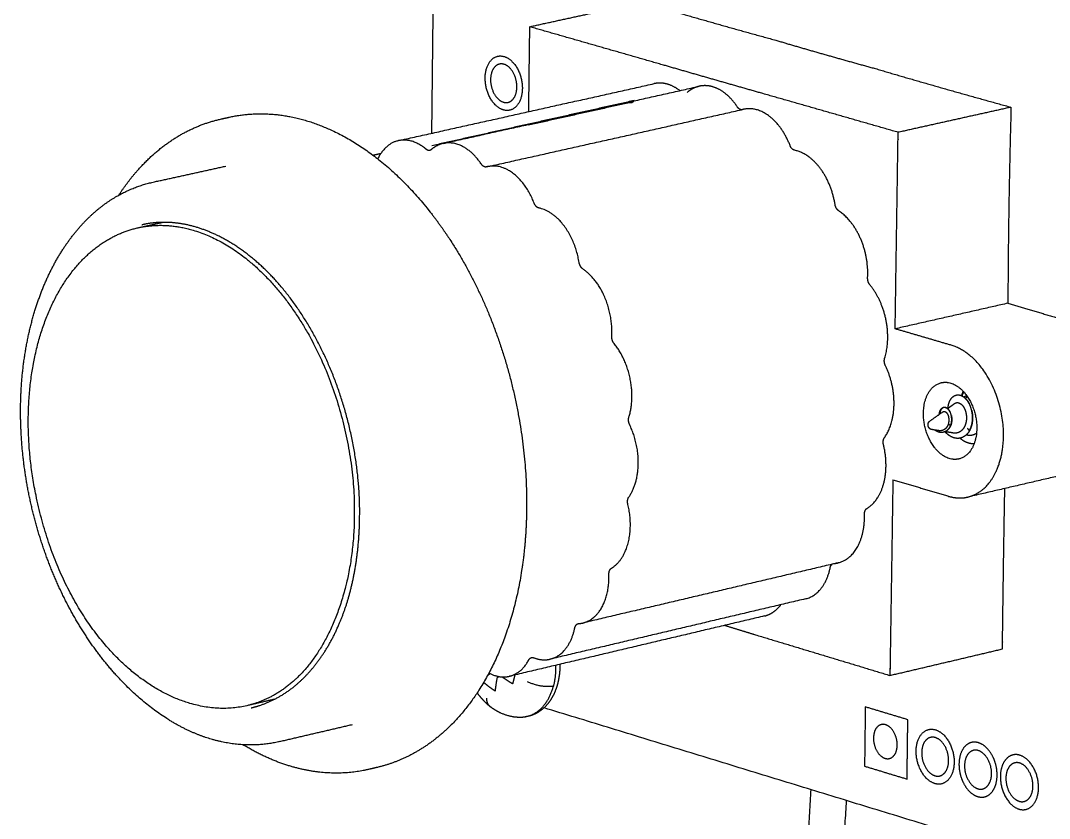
# Model space of a CAD drawing. Header units: millimetres. Extents: x 181 to 381, y 0 to 208.
# Drawn here: x 291.03 to 318.3, y 174.83 to 195.96 of the extents above; entities that cross this region are included whole.
import ezdxf

# ---------------------------------------------------------------- set-up
doc = ezdxf.new("R2010")
doc.units = ezdxf.units.MM
doc.layers.add('Make2D$可见线$曲线', color=7, linetype='Continuous', true_color=0x000000)

msp = doc.modelspace()

# ---------------------------------------------------------------- linework, layer by layer
at = {"layer": 'Make2D$可见线$曲线', "color": 18, "lineweight": -3, "true_color": 0x000000}
for points, weights, degree in [([(301.932, 192.975), (301.988, 198.092), (302.044, 203.221)], [1030.02780845, 1028.87304397, 1027.71827949], 2), ([(304.52, 195.796), (305.516, 196.013), (306.511, 196.23), (307.504, 196.447)], [1019.86357748, 1020.77478359, 1021.6859897, 1022.59719581], 3), ([(307.504, 196.447), (308.658, 196.106), (309.84, 195.769), (311.05, 195.438)], [1022.59719581, 1021.22874653, 1019.88277076, 1018.55922449], 3), ([(311.05, 195.438), (311.902, 195.185), (312.781, 194.935), (313.686, 194.687)], [1018.55922449, 1017.5424999, 1016.54866977, 1015.5776824], 3), ([(303.842, 194.801), (303.801, 194.813), (303.761, 194.814), (303.725, 194.806)], [1027.31520007, 1027.36274711, 1027.41066828, 1027.45723723], 3), ([(313.686, 194.687), (314.857, 194.342), (316.055, 194.001), (317.281, 193.664)], [1015.5776824, 1014.20930062, 1012.86329764, 1011.53966211], 3), ([(301.047, 192.778), (304.446, 193.536), (307.825, 194.288)], [868.478221534, 871.120765439, 873.763309343], 2), ([(302.231, 192.704), (305.635, 193.464), (309.018, 194.218)], [893.193553758, 895.917974427, 898.642395097], 2), ([(308.505, 194.104), (308.287, 194.271), (308.052, 194.339), (307.825, 194.288)], [997.186954442, 929.745285947, 897.641689438, 900.876164915], 3), ([(309.003, 194.215), (308.896, 194.189), (308.793, 194.135), (308.697, 194.054)], [1014.81228753, 1014.94334274, 1015.07354021, 1015.19651814], 3), ([(307.29, 193.839), (304.616, 193.242), (301.929, 192.643)], [1016.92241945, 1014.48777796, 1012.05313647], 2), ([(303.412, 192.09), (306.813, 192.851), (310.193, 193.608)], [967.227878418, 970.178728472, 973.129578527], 2), ([(307.164, 193.783), (305.827, 193.485), (304.486, 193.186)], [1017.08525889, 1015.86632613, 1014.64739337], 2), ([(306.427, 193.646), (306.415, 193.635), (306.403, 193.623), (306.391, 193.611)], [903.454802368, 903.971834279, 904.650667765, 905.491302824], 3), ([(307.077, 193.764), (307.078, 193.778), (307.078, 193.791)], [883.959943758, 883.957297638, 883.954651518], 2), ([(307.29, 193.839), (307.262, 193.785), (307.215, 193.764), (307.164, 193.783)], [1016.92241945, 923.724187513, 923.778467326, 1017.08525889], 3), ([(310.161, 193.6), (310.113, 193.589), (310.064, 193.616), (310.026, 193.673)], [1005.85707761, 920.744748478, 923.356521267, 1013.69239598], 3), ([(311.425, 192.65), (311.158, 193.341), (310.678, 193.717), (310.193, 193.608)], [1012.24143687, 862.452875369, 859.480985468, 1003.32576717], 3), ([(317.281, 193.664), (316.286, 193.443), (315.289, 193.221), (314.29, 192.999)], [1011.53966211, 1010.628456, 1009.71724989, 1008.80604378], 3), ([(317.281, 193.664), (317.28, 193.598), (317.279, 193.531), (317.278, 193.464)], [1011.53966211, 1011.55434477, 1011.56902744, 1011.5837101], 3), ([(296.354, 193.354), (296.462, 193.378), (296.569, 193.401)], [902.870586877, 902.956834749, 903.043082621], 2), ([(317.278, 193.464), (317.23, 191.794), (317.206, 190.131), (317.199, 188.472)], [1011.5837101, 1011.93079692, 1012.3002315, 1012.68489799], 3), ([(304.486, 193.207), (304.486, 193.2), (304.486, 193.193), (304.486, 193.186)], [1020.43869237, 1020.44027344, 1020.44185451, 1020.44343558], 3), ([(301.778, 192.549), (301.416, 192.86), (301.047, 192.778)], [978.841464799, 863.396570773, 868.478221534], 2), ([(301.047, 192.778), (300.71, 192.703), (300.514, 192.327)], [868.478221534, 873.164574117, 980.355442258], 2), ([(301.876, 192.519), (301.826, 192.508), (301.778, 192.549)], [947.944366397, 915.867657034, 1009.21489314], 2), ([(301.917, 192.541), (301.898, 192.524), (301.876, 192.519)], [1009.04994798, 963.585719892, 947.944366397], 2), ([(302.231, 192.704), (302.059, 192.666), (301.917, 192.541)], [893.193553758, 921.160065298, 978.681483847], 2), ([(303.244, 192.155), (302.792, 192.829), (302.231, 192.704)], [977.222629892, 812.655882228, 893.193553758], 2), ([(311.55, 192.522), (311.498, 192.532), (311.452, 192.579), (311.425, 192.65)], [1012.11934386, 919.374274462, 919.414972131, 1012.24143687], 3), ([(312.617, 191.092), (312.494, 191.853), (312.075, 192.415), (311.55, 192.522)], [1011.15061595, 857.901818134, 858.224727438, 1012.11934386], 3), ([(300.37, 192.395), (300.477, 192.418), (300.583, 192.442)], [887.680310528, 887.764328984, 887.848347439], 2), ([(300.514, 192.327), (300.506, 192.311), (300.495, 192.299)], [1010.77584928, 982.403295897, 965.624292683], 2), ([(294.547, 191.681), (295.509, 191.892), (296.47, 192.103)], [888.016777605, 888.77650805, 889.536238495], 2), ([(296.47, 192.103), (296.47, 192.103), (296.47, 192.103), (296.47, 192.103)], [1006.2050879, 1006.20516748, 1006.20524707, 1006.20532666], 3), ([(303.38, 192.082), (303.305, 192.065), (303.244, 192.155)], [999.757137558, 872.863367289, 1007.54582582], 2), ([(303.383, 192.083), (303.382, 192.082), (303.38, 192.082)], [1007.39492093, 1003.46439603, 999.757137558], 2), ([(303.412, 192.09), (303.398, 192.086), (303.383, 192.083)], [967.227878418, 972.03851973, 977.076266647], 2), ([(304.643, 191.123), (304.203, 192.267), (303.412, 192.09)], [975.815338984, 759.21914815, 967.227878418], 2), ([(304.768, 190.994), (304.686, 191.011), (304.643, 191.123)], [1005.9727737, 867.700519352, 1006.09486671], 2), ([(305.834, 189.554), (305.631, 190.817), (304.768, 190.994)], [974.757347515, 753.15764521, 975.6969205], 2), ([(312.716, 190.92), (312.665, 190.953), (312.629, 191.016), (312.617, 191.092)], [1011.06928614, 918.414210882, 918.441320817, 1011.15061595], 3), ([(313.482, 189.152), (313.524, 189.889), (313.222, 190.584), (312.716, 190.92)], [1010.52671038, 857.212055587, 857.392914177, 1011.06928614], 3), ([(294.146, 190.471), (294.467, 190.542), (294.787, 190.613)], [1003.87027588, 1004.15611076, 1004.44194564], 2), ([(294.146, 190.471), (294.606, 190.573), (295.097, 190.556), (295.603, 190.407)], [1003.87027588, 1003.2980271, 1002.7128928, 1002.13798055], 3), ([(294.248, 190.549), (294.25, 190.55), (294.251, 190.55)], [1003.98284191, 1003.9842364, 1003.98563088], 2), ([(294.294, 190.56), (294.294, 190.56), (294.293, 190.559), (294.293, 190.559)], [1009.2330327, 1009.23327967, 1009.23352664, 1009.23377359], 3), ([(305.933, 189.381), (305.854, 189.434), (305.834, 189.554)], [1004.92271598, 866.785452841, 1005.00404579], 2), ([(306.701, 187.602), (306.767, 188.823), (305.933, 189.381)], [974.152219062, 752.456704356, 974.678465419], 2), ([(313.545, 188.953), (313.501, 189.006), (313.478, 189.079), (313.482, 189.152)], [1010.4941049, 917.880803464, 917.891671956, 1010.52671038], 3), ([(313.934, 187.022), (314.136, 187.662), (313.983, 188.421), (313.545, 188.953)], [1010.43079237, 856.986929575, 857.008033751, 1010.4941049], 3), ([(317.199, 188.472), (315.707, 188.133), (314.211, 187.794)], [1012.68489799, 1011.31808883, 1009.95127966], 2), ([(317.199, 188.472), (317.678, 188.325), (318.173, 188.181), (318.687, 188.04)], [1012.68489799, 1012.11507997, 1011.56049248, 1011.02113348], 3), ([(315.698, 187.359), (314.954, 187.577), (314.211, 187.794)], [1008.28752068, 1009.11940017, 1009.95127966], 2), ([(306.763, 187.401), (306.695, 187.485), (306.701, 187.602)], [1004.34753474, 866.272932338, 1004.38014021], 2), ([(307.155, 185.459), (307.485, 186.518), (306.763, 187.401)], [974.059187814, 752.175694083, 974.120594883], 2), ([(317.083, 184.941), (317.115, 186.946), (315.698, 187.359)], [1007.14838716, 711.85839701, 1008.28752068], 2), ([(313.954, 186.816), (313.922, 186.883), (313.914, 186.959), (313.934, 187.022)], [1010.45010287, 917.826265845, 917.819829011, 1010.43079237], 3), ([(313.928, 184.915), (314.271, 185.393), (314.281, 186.141), (313.954, 186.816)], [1010.87225106, 857.248476999, 857.107760938, 1010.45010287], 3), ([(316.03, 185.987), (316.055, 186.003), (316.08, 186.017), (316.106, 186.029)], [1009.38002311, 1009.37971316, 1009.37903814, 1009.37807717], 3), ([(316.081, 185.943), (316.098, 185.98), (316.122, 186.006)], [1006.30500893, 991.020917921, 986.605985642], 2), ([(315.611, 185.691), (315.671, 185.733), (315.73, 185.775), (315.789, 185.817)], [867.061326724, 867.12311182, 867.184896915, 867.24668201], 3), ([(316.058, 185.967), (316.057, 185.966), (316.057, 185.966)], [900.96714606, 900.907532009, 900.850467258], 2), ([(307.175, 185.252), (307.124, 185.358), (307.155, 185.459)], [1004.30353271, 866.213126922, 1004.28422221], 2), ([(315.129, 185.351), (315.302, 185.473), (315.476, 185.596)], [866.560679001, 866.740628682, 866.920578364], 2), ([(315.701, 185.494), (315.717, 185.418), (315.716, 185.33), (315.692, 185.252)], [1008.36299536, 1008.32777914, 1008.31390516, 1008.32294808], 3), ([(307.152, 183.339), (307.714, 184.131), (307.175, 185.252)], [974.487360317, 752.342121633, 974.077917146], 2), ([(315.613, 185.257), (315.614, 185.259), (315.614, 185.26), (315.615, 185.261)], [1008.35837273, 1008.3581794, 1008.35799346, 1008.35803987], 3), ([(315.616, 185.261), (315.615, 185.26), (315.614, 185.259), (315.613, 185.257)], [1008.35860726, 1008.35852421, 1008.35844615, 1008.35837273], 3), ([(315.615, 185.261), (315.615, 185.261), (315.616, 185.261)], [1008.35803987, 1008.35832356, 1008.35860726], 2), ([(315.615, 185.261), (315.648, 185.256), (315.682, 185.251)], [1008.35803987, 1008.33846296, 1008.31888605], 2), ([(315.688, 185.241), (315.688, 185.242), (315.687, 185.242), (315.687, 185.243)], [1009.65212767, 1009.6521642, 1009.65220031, 1009.65223601], 3), ([(316.18, 185.093), (316.161, 185.116), (316.144, 185.141), (316.127, 185.167)], [1010.055148, 1010.06587422, 1010.07542353, 1010.08373236], 3), ([(316.226, 185.201), (316.227, 185.201), (316.227, 185.201)], [910.400166164, 910.346714728, 910.293417779], 2), ([(316.23, 185.211), (316.23, 185.211), (316.23, 185.212)], [986.957122988, 987.009174204, 987.062701714], 2), ([(313.903, 184.722), (313.885, 184.797), (313.894, 184.867), (313.928, 184.915)], [1010.94158729, 918.255936547, 918.232824469, 1010.87225106], 3), ([(315.363, 185.097), (315.272, 185.111), (315.181, 185.126)], [972.187145765, 972.103891844, 972.020637922], 2), ([(315.383, 185.094), (315.388, 185.093), (315.394, 185.092), (315.399, 185.091)], [1008.50883229, 1008.50707491, 1008.50519967, 1008.50322595], 3), ([(315.758, 185.033), (315.645, 185.052), (315.531, 185.07)], [972.548503697, 972.444806343, 972.341108989], 2), ([(315.542, 185.075), (315.542, 185.074), (315.543, 185.074), (315.543, 185.074)], [1009.08412696, 1009.08396069, 1009.08379371, 1009.08362604], 3), ([(315.598, 185.111), (315.597, 185.111), (315.597, 185.111), (315.597, 185.112)], [1008.9445287, 1008.94470142, 1008.94487358, 1008.94504518], 3), ([(315.621, 185.134), (315.621, 185.135), (315.621, 185.136)], [1034.90870202, 1034.90848539, 1034.90826876], 2), ([(316.375, 185.149), (316.365, 184.456), (315.902, 184.348)], [1007.93822607, 783.258585315, 901.337737274], 2), ([(316.137, 184.973), (316.112, 184.977), (316.087, 184.981)], [972.895789497, 972.8729461, 972.850102703], 2), ([(316.184, 185.103), (316.184, 185.102), (316.185, 185.101)], [988.006782033, 987.946765047, 987.888085979], 2), ([(313.465, 183.038), (313.914, 183.308), (314.086, 183.97), (313.903, 184.722)], [1011.80787338, 857.971095776, 857.682333746, 1010.94158729], 3), ([(314.151, 183.798), (314.646, 183.651), (315.141, 183.504), (315.636, 183.357)], [1010.83226398, 1010.27769286, 1009.72312175, 1009.16855064], 3), ([(319.111, 184.027), (317.625, 183.682), (316.134, 183.337)], [903.774304488, 902.556502522, 901.338700555], 2), ([(297.032, 177.812), (294.898, 177.314), (292.252, 179.452), (291.44, 183.384)], [1003.02406372, 1005.6913391, 1008.44142526, 1008.60545561], 3), ([(307.127, 183.145), (307.098, 183.264), (307.152, 183.339)], [1004.79501713, 866.611890766, 1004.72568089], 2), ([(315.636, 183.357), (315.892, 183.281), (316.134, 183.337)], [1009.16855064, 973.789277418, 970.483311697], 2), ([(306.692, 181.453), (307.429, 181.899), (307.127, 183.145)], [975.394824063, 752.93969592, 974.554609803], 2), ([(313.398, 182.878), (313.396, 182.953), (313.42, 183.012), (313.465, 183.038)], [1011.92044824, 919.127756407, 919.090231455, 1011.80787338], 3), ([(300.002, 182.35), (300.011, 182.497), (300.016, 182.647), (300.018, 182.797)], [998.687126195, 998.645293695, 998.60767227, 998.57441047], 3), ([(312.699, 181.595), (313.153, 181.701), (313.417, 182.197), (313.398, 182.878)], [978.13589645, 860.06354131, 871.325058572, 1011.92044824], 3), ([(312.699, 181.595), (309.325, 180.801), (305.93, 180.002)], [948.697824579, 945.819664725, 942.94150487], 2), ([(306.625, 181.291), (306.622, 181.41), (306.692, 181.453)], [1005.77387808, 867.430190083, 1005.66130322], 2), ([(311.832, 180.641), (312.343, 180.761), (312.49, 181.466)], [915.042344324, 855.376124128, 1013.29086798], 2), ([(312.49, 181.466), (312.498, 181.505), (312.515, 181.537), (312.539, 181.557)], [1013.29086798, 957.014343209, 934.79839945, 946.6430367], 3), ([(312.577, 181.576), (312.582, 181.577), (312.587, 181.578), (312.592, 181.578)], [987.19663041, 994.841965085, 1003.49177965, 1013.14607412], 3), ([(312.592, 181.578), (312.628, 181.581), (312.664, 181.586), (312.699, 181.595)], [1013.14607412, 1000.42907862, 988.759019403, 978.13589645], 3), ([(305.93, 180.002), (306.658, 180.173), (306.625, 181.291)], [942.94150487, 772.201328279, 975.504010856], 2), ([(311.832, 180.641), (308.459, 179.845), (305.065, 179.044)], [887.503142057, 884.81389869, 882.124655322], 2), ([(310.75, 180.188), (310.92, 180.228), (311.067, 180.331), (311.183, 180.488)], [900.720159242, 904.309519431, 928.089710627, 972.060732829], 3), ([(310.75, 180.188), (307.379, 179.392), (303.986, 178.591)], [873.611998833, 870.968454134, 868.324909436], 2), ([(305.721, 179.873), (305.74, 179.968), (305.808, 179.984)], [1007.14429782, 882.996514348, 981.207594097], 2), ([(305.808, 179.984), (305.815, 179.985), (305.822, 179.986)], [981.207594097, 992.605970875, 1006.99950395], 2), ([(305.822, 179.986), (305.877, 179.99), (305.93, 180.002)], [976.69275018, 958.303220039, 942.94150487], 2), ([(305.065, 179.044), (305.575, 179.165), (305.721, 179.873)], [882.124655322, 824.601724269, 976.833186314], 2), ([(314.072, 178.613), (315.068, 178.847), (316.062, 179.081), (317.054, 179.315)], [1011.97752681, 1012.88873292, 1013.79993903, 1014.71114514], 3), ([(303.986, 178.591), (304.312, 178.668), (304.503, 179.028)], [868.324909436, 875.003122813, 978.412027223], 2), ([(304.503, 179.028), (304.529, 179.077), (304.573, 179.087)], [1008.77213012, 925.435930719, 942.111691521], 2), ([(304.573, 179.087), (304.601, 179.093), (304.63, 179.082)], [942.111691521, 953.210195627, 1008.60929068], 2), ([(304.63, 179.082), (304.854, 178.994), (305.065, 179.044)], [978.254088614, 908.365068468, 882.124655322], 2), ([(305.326, 178.907), (305.327, 178.729), (305.306, 178.556), (305.264, 178.393)], [1028.61731317, 1028.64939813, 1028.70321405, 1028.77683614], 3), ([(303.412, 178.618), (303.444, 178.64), (303.476, 178.662)], [1029.98052743, 1029.99821818, 1030.01590893], 2), ([(303.445, 178.679), (303.722, 178.528), (303.986, 178.591)], [919.856594039, 862.967759304, 868.324909436], 2), ([(304.132, 178.625), (304.101, 178.506), (304.073, 178.39)], [1027.77936588, 1027.88409446, 1028.87294095], 2), ([(305.212, 178.88), (305.218, 178.586), (305.153, 178.328)], [919.386119871, 956.994542385, 1028.60005612], 2), ([(298.489, 178.503), (298.489, 178.503), (298.49, 178.503), (298.49, 178.503)], [1007.74114178, 1007.74106522, 1007.74098865, 1007.74091209], 3), ([(303.411, 178.342), (303.357, 178.384), (303.305, 178.429)], [1029.67799703, 1029.4572997, 1029.56013692], 2), ([(303.607, 178.2), (303.505, 178.268), (303.411, 178.342)], [1029.48363982, 1029.09860363, 1029.67799703], 2), ([(303.661, 178.56), (303.626, 178.377), (303.607, 178.2)], [1029.24719795, 1028.37865642, 1029.48363936], 2), ([(303.726, 178.581), (303.695, 178.565), (303.661, 178.56)], [1024.21582047, 1020.9979289, 1029.24719795], 2), ([(304.073, 178.39), (303.924, 178.48), (303.785, 178.575)], [1028.87294187, 1028.10297511, 1028.91544199], 2), ([(305.153, 178.328), (304.806, 178.271), (304.468, 178.447)], [1028.60005612, 839.546217148, 1028.5164808], 2), ([(304.382, 177.516), (304.954, 177.588), (305.153, 178.328)], [885.289011381, 847.282516206, 1028.60005612], 2), ([(297.762, 177.983), (297.397, 177.897), (297.032, 177.812)], [1003.67574218, 1003.34990295, 1003.02406372], 2), ([(303.476, 177.786), (303.385, 177.86), (303.389, 178.008)], [935.875498979, 930.82654633, 1029.92849846], 2), ([(297.147, 177.756), (297.146, 177.756), (297.145, 177.755)], [1003.17604249, 1003.17540056, 1003.17475862], 2), ([(297.184, 177.765), (297.184, 177.765), (297.184, 177.765), (297.185, 177.765)], [1008.43534739, 1008.43515227, 1008.43495715, 1008.43476202], 3), ([(303.48, 177.783), (303.478, 177.784), (303.476, 177.786)], [936.173361359, 935.995173094, 935.875498979], 2), ([(303.503, 177.767), (303.491, 177.774), (303.48, 177.783)], [939.521986393, 937.083831255, 936.173361359], 2), ([(318.653, 173.543), (311.726, 175.665), (304.905, 177.755)], [1014.00306326, 1021.81943309, 1029.63580292], 2), ([(313.419, 177.78), (313.413, 177.256), (313.407, 176.733), (313.4, 176.21)], [1019.34916391, 1019.46592006, 1019.5826762, 1019.69943235], 3), ([(314.547, 177.44), (314.171, 177.554), (313.795, 177.667), (313.419, 177.78)], [1018.07390257, 1018.49898968, 1018.9240768, 1019.34916391], 3), ([(299.82, 177.306), (298.858, 177.081), (297.894, 176.857)], [885.393615725, 884.634510683, 883.87540564], 2), ([(313.843, 177.312), (313.725, 177.283), (313.639, 177.146), (313.637, 176.957)], [1018.94035799, 1019.08778492, 1019.21817832, 1019.26037366], 3), ([(314.527, 175.868), (314.534, 176.392), (314.54, 176.916), (314.547, 177.44)], [1018.424171, 1018.30741486, 1018.19065871, 1018.07390257], 3), ([(315.277, 176.966), (315.232, 176.979), (315.188, 176.98), (315.148, 176.971)], [1017.30203815, 1017.35343495, 1017.40526891, 1017.45535948], 3), ([(316.415, 176.623), (316.369, 176.637), (316.325, 176.638), (316.284, 176.628)], [1016.02055245, 1016.07206607, 1016.12401885, 1016.17421532], 3), ([(317.514, 176.5), (317.422, 176.528), (317.335, 176.519), (317.26, 176.481)], [1014.74167578, 1014.84525369, 1014.95008966, 1015.04722278], 3), ([(300.49, 176.178), (300.383, 176.153), (300.276, 176.128)], [897.35962841, 897.273829242, 897.188030075], 2), ([(313.4, 176.21), (313.775, 176.096), (314.151, 175.982), (314.527, 175.868)], [1019.69943235, 1019.27434523, 1018.84925812, 1018.424171], 3), ([(317.512, 176.292), (317.466, 176.306), (317.421, 176.307), (317.381, 176.297)], [1014.78788525, 1014.83951172, 1014.89157927, 1014.94187799], 3), ([(311.975, 175.589), (311.826, 173.126), (311.677, 170.665)], [1053.50146204, 1053.94913229, 1054.39680254], 2), ([(312.624, 170.371), (312.773, 172.834), (312.923, 175.298)], [1053.28613612, 1052.83865334, 1052.39117057], 2), ([(317.63, 175.276), (317.63, 175.276), (317.629, 175.276)], [904.099057082, 904.09889409, 904.098731098], 2)]:
    msp.add_rational_spline(points, weights, degree=degree, dxfattribs=at)
for points, weights, degree, knots in [([(304.52, 195.796), (304.519, 195.73), (304.518, 195.664), (304.517, 195.598), (304.508, 194.913), (304.499, 194.229), (304.491, 193.545)], [1019.86357748, 1019.87826015, 1019.89294281, 1019.90762548, 1020.05959167, 1020.21155786, 1020.36352405], 3, [20.794573, 20.794573, 20.794573, 20.794573, 20.994573, 20.994573, 20.994573, 23.064558, 23.064558, 23.064558, 23.064558]), ([(314.29, 192.999), (313.09, 193.343), (311.892, 193.686), (310.698, 194.027), (309.818, 194.277), (308.94, 194.529), (308.063, 194.782), (306.879, 195.121), (305.698, 195.459), (304.52, 195.796)], [1008.80604378, 1010.15205217, 1011.49806057, 1012.84406896, 1013.83839298, 1014.83223372, 1015.82561041, 1017.17159943, 1018.51758846, 1019.86357748], 3, [76.098725, 76.098725, 76.098725, 76.098725, 81.211314, 81.211314, 81.211314, 84.986232, 84.986232, 84.986232, 90.098721, 90.098721, 90.098721, 90.098721]), ([(303.844, 195.008), (303.572, 195.085), (303.349, 194.831), (303.345, 194.44), (303.341, 194.049), (303.558, 193.67), (303.83, 193.592), (304.102, 193.514), (304.326, 193.767), (304.33, 194.159), (304.334, 194.55), (304.117, 194.93), (303.844, 195.008)], [1027.2689906, 1027.58290319, 1027.90837121, 1027.99594804, 1028.08352487, 1027.90004961, 1027.58613702, 1027.27222443, 1026.94675641, 1026.85917958, 1026.77160276, 1026.95507801, 1027.2689906], 3, [0, 0, 0, 0, 1.250011, 1.250011, 1.250011, 2.500022, 2.500022, 2.500022, 3.750033, 3.750033, 3.750033, 5.000044, 5.000044, 5.000044, 5.000044]), ([(303.725, 194.806), (303.589, 194.775), (303.49, 194.617), (303.488, 194.399), (303.485, 194.122), (303.639, 193.853), (303.832, 193.798), (303.873, 193.786), (303.913, 193.785), (303.95, 193.793)], [1027.45723723, 1027.62852854, 1027.7815251, 1027.83031646, 1027.89237272, 1027.76236358, 1027.53992755, 1027.49218142, 1027.44405801, 1027.39730547], 3, [0.189334, 0.189334, 0.189334, 0.189334, 0.885748, 0.885748, 0.885748, 1.771496, 1.771496, 1.771496, 1.961623, 1.961623, 1.961623, 1.961623]), ([(303.95, 193.793), (304.086, 193.824), (304.184, 193.982), (304.186, 194.2), (304.189, 194.477), (304.035, 194.746), (303.842, 194.801)], [1027.39730547, 1027.22625087, 1027.07354698, 1027.02481116, 1026.9627549, 1027.09276405, 1027.31520007], 3, [1.961623, 1.961623, 1.961623, 1.961623, 2.657244, 2.657244, 2.657244, 3.542992, 3.542992, 3.542992, 3.542992]), ([(310.026, 193.673), (309.856, 193.937), (309.64, 194.112), (309.422, 194.19), (309.39, 194.201), (309.357, 194.21), (309.325, 194.218), (309.221, 194.24), (309.118, 194.241), (309.018, 194.219)], [1013.69239598, 1013.85619279, 1014.07609843, 1014.32266909, 1014.35873123, 1014.39532688, 1014.43233197, 1014.54996088, 1014.67219941, 1014.79395407], 3, [54.037371, 54.037371, 54.037371, 54.037371, 55.076341, 55.076341, 55.076341, 55.229111, 55.229111, 55.229111, 55.717224, 55.717224, 55.717224, 55.717224]), ([(293.636, 191.336), (293.785, 191.564), (293.945, 191.777), (294.117, 191.973), (294.747, 192.693), (295.511, 193.167), (296.354, 193.354)], [1010.02148868, 1009.79791502, 1009.56392671, 1009.32061391, 1008.42738301, 1007.43425435, 1006.4102583], 3, [23.967744, 23.967744, 23.967744, 23.967744, 25.08158, 25.08158, 25.08158, 29.152369, 29.152369, 29.152369, 29.152369]), ([(296.569, 193.401), (297.215, 193.544), (297.895, 193.516), (298.577, 193.317), (300.004, 192.902), (301.366, 191.767), (302.426, 190.134), (302.544, 189.953), (302.657, 189.766), (302.766, 189.574), (303.87, 187.633), (304.469, 185.272), (304.443, 183.011)], [1006.60253557, 1005.81944767, 1005.03287129, 1004.27499889, 1002.69329446, 1001.32231735, 1000.41036279, 1000.30912103, 1000.21386313, 1000.12481861, 999.225856177, 999.003897976, 999.494864266], 3, [0, 0, 0, 0, 3.108811, 3.108811, 3.108811, 9.642288, 9.642288, 9.642288, 10.35884, 10.35884, 10.35884, 17.672582, 17.672582, 17.672582, 17.672582]), ([(314.211, 187.794), (314.237, 189.461), (314.262, 191.129), (314.287, 192.799), (314.288, 192.865), (314.289, 192.932), (314.29, 192.999)], [1009.95127966, 1009.58421703, 1009.2171544, 1008.85009177, 1008.83540911, 1008.82072644, 1008.80604378], 3, [8.999969, 8.999969, 8.999969, 8.999969, 13.999949, 13.999949, 13.999949, 14.199949, 14.199949, 14.199949, 14.199949]), ([(291.048, 186.194), (291.103, 187.129), (291.288, 188.021), (291.595, 188.801), (291.905, 189.591), (292.337, 190.259), (292.857, 190.759), (293.354, 191.236), (293.931, 191.545), (294.545, 191.679)], [1009.37078133, 1009.15519554, 1008.80311736, 1008.3306724, 1007.85312504, 1007.2518072, 1006.57481973, 1005.93084235, 1005.21653652, 1004.48930913], 3, [0, 0, 0, 0, 3.041513, 3.041513, 3.041513, 6.116753, 6.116753, 6.116753, 9.045394, 9.045394, 9.045394, 9.045394]), ([(300.018, 182.797), (300.038, 183.982), (299.81, 185.241), (299.384, 186.379), (298.96, 187.514), (298.339, 188.531), (297.609, 189.27), (297.227, 189.656), (296.816, 189.966), (296.397, 190.19), (295.98, 190.414), (295.555, 190.553), (295.138, 190.598), (294.836, 190.63), (294.538, 190.614), (294.251, 190.55)], [998.574524954, 998.312531358, 998.314980807, 998.586451059, 998.857160369, 999.395971295, 1000.1225877, 1000.50322493, 1000.93429678, 1001.39803834, 1001.86097088, 1002.35637414, 1002.8641125, 1003.23294613, 1003.6075969, 1003.97896611], 3, [0, 0, 0, 0, 3.833468, 3.833468, 3.833468, 7.654165, 7.654165, 7.654165, 9.636228, 9.636228, 9.636228, 11.614054, 11.614054, 11.614054, 13.049454, 13.049454, 13.049454, 13.049454]), ([(291.44, 183.384), (291.126, 184.9), (291.175, 186.422), (292.063, 189.232), (293.007, 190.219), (294.146, 190.471)], [1008.60545561, 1008.66872768, 1008.29219417, 1006.63389952, 1005.29184708, 1003.87027588], 3, [40.435415, 40.435415, 40.435415, 40.435415, 44.968733, 44.968733, 50.458751, 50.458751, 50.458751, 50.458751]), ([(295.603, 190.407), (297.432, 189.868), (299.033, 187.751), (299.994, 183.489), (299.954, 181.873), (299.004, 178.936), (298.08, 178.057), (297.032, 177.812)], [1002.13798055, 1000.06595963, 998.594631058, 998.326791773, 998.704520485, 1000.4361847, 1001.72023036, 1003.02406372], 3, [12.233324, 12.233324, 12.233324, 12.233324, 19.678115, 19.678115, 24.072632, 24.072632, 29.445022, 29.445022, 29.445022, 29.445022]), ([(315.902, 184.348), (315.782, 184.319), (315.653, 184.357), (314.947, 184.566), (314.961, 185.565), (314.971, 186.26), (315.434, 186.367)], [901.337737274, 938.326551347, 1008.94970993, 713.993664599, 1009.51785407, 783.71861659, 902.014393313], 2, [-5.087076, -5.087076, -5.087076, -4.712389, -4.712389, -3.141593, -3.141593, -1.942676, -1.942676, -1.942676]), ([(315.434, 186.367), (315.554, 186.395), (315.681, 186.358), (316.389, 186.15), (316.375, 185.149)], [902.014393313, 938.707394641, 1008.50637021, 712.563210411, 1007.93822607], 2, [-1.942676, -1.942676, -1.942676, -1.570796, -1.570796, 0, 0, 0]), ([(297.897, 176.859), (297.188, 176.693), (296.421, 176.76), (295.665, 177.073), (294.983, 177.355), (294.319, 177.832), (293.127, 179.073), (292.602, 179.828), (292.183, 180.676), (291.769, 181.512), (291.454, 182.432), (291.261, 183.369), (291.068, 184.307), (290.995, 185.273), (291.048, 186.194)], [1003.55239256, 1004.39437598, 1005.24908862, 1006.02950301, 1006.73398962, 1007.3730628, 1008.43377238, 1008.85286419, 1009.13826169, 1009.42233332, 1009.58726593, 1009.62757816, 1009.66796261, 1009.5833155, 1009.37078133], 3, [0.001501, 0.001501, 0.001501, 0.001501, 3.401166, 3.401166, 3.401166, 6.459213, 6.459213, 9.487135, 9.487135, 9.487135, 12.481315, 12.481315, 12.481315, 15.482045, 15.482045, 15.482045, 15.482045]), ([(315.611, 185.691), (315.615, 185.733), (315.622, 185.772), (315.632, 185.808), (315.65, 185.873), (315.679, 185.928), (315.715, 185.968), (315.75, 186.007), (315.793, 186.033), (315.84, 186.041), (315.885, 186.05), (315.934, 186.042), (315.981, 186.019), (316.027, 185.996), (316.072, 185.958), (316.112, 185.908), (316.136, 185.878), (316.158, 185.844), (316.177, 185.806)], [1009.55579022, 1009.53349866, 1009.50769472, 1009.47877538, 1009.42713981, 1009.36546134, 1009.29777134, 1009.23169772, 1009.15989138, 1009.08703689, 1009.01598104, 1008.94411117, 1008.87628571, 1008.81015609, 1008.74793115, 1008.69403941, 1008.66165787, 1008.63227299, 1008.60659358], 3, [2.536719, 2.536719, 2.536719, 2.536719, 2.686633, 2.686633, 2.686633, 2.954457, 2.954457, 2.954457, 3.215861, 3.215861, 3.215861, 3.470871, 3.470871, 3.470871, 3.719636, 3.719636, 3.719636, 3.869093, 3.869093, 3.869093, 3.869093]), ([(315.974, 186.022), (315.984, 186.055), (315.996, 186.086), (316.01, 186.115), (316.013, 186.121), (316.017, 186.128), (316.02, 186.134)], [1009.90985461, 1009.8832271, 1009.85445669, 1009.82377734, 1009.81675877, 1009.80965203, 1009.80246141], 3, [10.3951207, 10.3951207, 10.3951207, 10.3951207, 10.534137, 10.534137, 10.534137, 10.5659288, 10.5659288, 10.5659288, 10.5659288]), ([(316.026, 186.127), (316.023, 186.121), (316.019, 186.114), (315.997, 186.069), (315.981, 186.016)], [1005.5585247, 1007.59297883, 1009.82807305, 996.002184199, 989.958376643], 2, [-228.2467757, -228.2467757, -228.2467757, -228.1883454, -228.1883454, -227.8244025, -227.8244025, -227.8244025]), ([(316.184, 185.103), (316.184, 185.104), (316.185, 185.104), (316.215, 185.161), (316.238, 185.226), (316.263, 185.366), (316.266, 185.441), (316.252, 185.589), (316.235, 185.663), (316.185, 185.797), (316.152, 185.857), (316.087, 185.938), (316.059, 185.966), (316.03, 185.987)], [1008.56685704, 1008.5665472, 1008.56623817, 1008.53620603, 1008.51412967, 1008.49079514, 1008.48956406, 1008.51048149, 1008.53264005, 1008.59928322, 1008.64375838, 1008.73210204, 1008.77095218, 1008.81251144], 3, [4.233198, 4.233198, 4.233198, 4.233198, 4.239478, 4.239478, 4.845118, 4.845118, 5.450757, 5.450757, 6.056397, 6.056397, 6.662037, 6.662037, 7.060312, 7.060312, 7.060312, 7.060312]), ([(315.38, 185.528), (315.386, 185.591), (315.405, 185.644), (315.435, 185.678), (315.455, 185.7), (315.479, 185.713), (315.506, 185.716), (315.531, 185.719), (315.558, 185.711), (315.584, 185.694), (315.615, 185.674), (315.643, 185.639), (315.665, 185.595)], [1009.0126513, 1008.96855026, 1008.91061725, 1008.84455509, 1008.80036671, 1008.75291392, 1008.70497062, 1008.65883927, 1008.61245029, 1008.56876999, 1008.51697602, 1008.46911141, 1008.42978191], 3, [0.1037979, 0.1037979, 0.1037979, 0.1037979, 0.3536147, 0.3536147, 0.3536147, 0.5179736, 0.5179736, 0.5179736, 0.6762343, 0.6762343, 0.6762343, 0.8678304, 0.8678304, 0.8678304, 0.8678304]), ([(315.691, 185.253), (315.715, 185.332), (315.717, 185.426), (315.677, 185.589), (315.635, 185.658), (315.562, 185.707), (315.536, 185.715), (315.486, 185.71), (315.463, 185.697), (315.416, 185.645), (315.397, 185.596), (315.39, 185.535)], [1008.32696395, 1008.31715477, 1008.33094894, 1008.41521054, 1008.48568074, 1008.61450389, 1008.66101483, 1008.75538744, 1008.80321642, 1008.91080079, 1008.96774976, 1009.01243165], 3, [-3.041365, -3.041365, -3.041365, -3.041365, -2.281023, -2.281023, -1.520682, -1.520682, -1.140512, -1.140512, -0.760341, -0.760341, -0.236557, -0.236557, -0.236557, -0.236557]), ([(315.789, 185.817), (315.8, 185.825), (315.812, 185.831), (315.851, 185.843), (315.881, 185.841), (315.916, 185.827), (315.921, 185.825), (315.926, 185.822)], [1009.10987435, 1009.08864188, 1009.06695496, 1008.99472689, 1008.94326904, 1008.88588136, 1008.87761871, 1008.86942787], 3, [-2.3051713, -2.3051713, -2.3051713, -2.3051713, -2.1201685, -2.1201685, -1.6961348, -1.6961348, -1.6242834, -1.6242834, -1.6242834, -1.6242834]), ([(315.926, 185.822), (315.951, 185.809), (315.975, 185.788), (316.024, 185.73), (316.047, 185.688), (316.083, 185.594), (316.095, 185.54), (316.104, 185.429), (316.1, 185.372), (316.089, 185.318)], [1008.86942787, 1008.82928018, 1008.79085778, 1008.71497587, 1008.67846265, 1008.62186494, 1008.60118599, 1008.57835944, 1008.57603182, 1008.58268261], 3, [-1.624283, -1.624283, -1.624283, -1.624283, -1.272101, -1.272101, -0.848067, -0.848067, -0.424034, -0.424034, 0, 0, 0, 0]), ([(315.476, 185.596), (315.481, 185.599), (315.486, 185.602), (315.507, 185.609), (315.524, 185.607), (315.573, 185.581), (315.606, 185.535), (315.63, 185.441), (315.634, 185.406), (315.632, 185.333), (315.626, 185.296), (315.615, 185.261)], [1008.73042776, 1008.71775172, 1008.70487417, 1008.65693661, 1008.62136706, 1008.5189155, 1008.45641912, 1008.39449911, 1008.37885247, 1008.35964902, 1008.35598402, 1008.35803987], 3, [-1.533649, -1.533649, -1.533649, -1.533649, -1.42725, -1.42725, -1.1418, -1.1418, -0.5709, -0.5709, -0.28545, -0.28545, 0, 0, 0, 0]), ([(316.241, 185.631), (316.249, 185.593), (316.256, 185.555), (316.259, 185.515), (316.266, 185.442), (316.264, 185.367), (316.251, 185.295), (316.238, 185.226), (316.216, 185.16), (316.185, 185.102), (316.155, 185.047), (316.116, 184.999), (316.071, 184.964), (316.027, 184.929), (315.977, 184.906), (315.924, 184.897), (315.873, 184.888), (315.819, 184.891), (315.766, 184.907), (315.714, 184.923), (315.663, 184.951), (315.617, 184.988), (315.587, 185.012), (315.559, 185.04), (315.533, 185.071)], [1008.52290045, 1008.51110772, 1008.50232435, 1008.49674131, 1008.48627929, 1008.48705633, 1008.49867127, 1008.50998877, 1008.53162108, 1008.56156788, 1008.59070245, 1008.62775014, 1008.66945685, 1008.70998347, 1008.75491506, 1008.80028751, 1008.84430764, 1008.88869761, 1008.92938305, 1008.96882379, 1009.00475076, 1009.03363808, 1009.05204275, 1009.06758677, 1009.07957982], 3, [4.076233, 4.076233, 4.076233, 4.076233, 4.199803, 4.199803, 4.199803, 4.431415, 4.431415, 4.431415, 4.657167, 4.657167, 4.657167, 4.876877, 4.876877, 4.876877, 5.090417, 5.090417, 5.090417, 5.297653, 5.297653, 5.297653, 5.498603, 5.498603, 5.498603, 5.626651, 5.626651, 5.626651, 5.626651]), ([(315.083, 185.257), (315.083, 185.262), (315.084, 185.267), (315.084, 185.272), (315.085, 185.28), (315.087, 185.287), (315.089, 185.295), (315.094, 185.31), (315.102, 185.324), (315.113, 185.336), (315.118, 185.342), (315.123, 185.346), (315.129, 185.351)], [1008.33092559, 1008.33072099, 1008.33040022, 1008.32997154, 1008.32930611, 1008.32838216, 1008.32723287, 1008.32485879, 1008.3215589, 1008.31752078, 1008.31570029, 1008.3137415, 1008.31165645], 3, [0.1742822, 0.1742822, 0.1742822, 0.1742822, 0.1902496, 0.1902496, 0.1902496, 0.2150588, 0.2150588, 0.2150588, 0.2665389, 0.2665389, 0.2665389, 0.2896939, 0.2896939, 0.2896939, 0.2896939]), ([(315.181, 185.126), (315.177, 185.126), (315.173, 185.127), (315.169, 185.128), (315.154, 185.133), (315.141, 185.14), (315.129, 185.15), (315.12, 185.158), (315.112, 185.167), (315.106, 185.178), (315.104, 185.18), (315.103, 185.182), (315.102, 185.184), (315.089, 185.206), (315.083, 185.231), (315.083, 185.257)], [1008.29638634, 1008.29779961, 1008.29920533, 1008.30059889, 1008.3056986, 1008.31055277, 1008.31488573, 1008.31824459, 1008.32125398, 1008.32373997, 1008.32423337, 1008.32470594, 1008.32515633, 1008.32990957, 1008.33193894, 1008.33092559], 3, [0.3671776, 0.3671776, 0.3671776, 0.3671776, 0.3805409, 0.3805409, 0.3805409, 0.4295695, 0.4295695, 0.4295695, 0.4674822, 0.4674822, 0.4674822, 0.4749848, 0.4749848, 0.4749848, 0.554834, 0.554834, 0.554834, 0.554834]), ([(315.692, 185.252), (315.678, 185.214), (315.658, 185.179), (315.634, 185.148), (315.622, 185.134), (315.609, 185.121), (315.596, 185.109), (315.582, 185.097), (315.568, 185.087), (315.553, 185.079), (315.538, 185.071), (315.523, 185.064), (315.507, 185.059), (315.492, 185.054), (315.477, 185.051), (315.461, 185.049), (315.446, 185.048), (315.431, 185.048), (315.415, 185.049), (315.401, 185.05), (315.386, 185.053), (315.371, 185.057), (315.358, 185.06), (315.344, 185.065), (315.331, 185.071), (315.319, 185.077), (315.307, 185.083), (315.295, 185.091), (315.284, 185.097), (315.274, 185.105), (315.265, 185.112)], [1008.3228305, 1008.32515023, 1008.33264475, 1008.34408222, 1008.3495139, 1008.35580086, 1008.36276138, 1008.36953659, 1008.37697021, 1008.38479153, 1008.39231173, 1008.40013277, 1008.40811778, 1008.41569776, 1008.42335866, 1008.43087765, 1008.43805009, 1008.44507719, 1008.45171818, 1008.45805031, 1008.4640696, 1008.46941689, 1008.47445878, 1008.47886165, 1008.48253279, 1008.48595343, 1008.48869706, 1008.49061502, 1008.49234612, 1008.49340484, 1008.49365247], 3, [0, 0, 0, 0, 0.127018, 0.127018, 0.127018, 0.1872237, 0.1872237, 0.1872237, 0.245955, 0.245955, 0.245955, 0.3022131, 0.3022131, 0.3022131, 0.3557298, 0.3557298, 0.3557298, 0.4067938, 0.4067938, 0.4067938, 0.4556298, 0.4556298, 0.4556298, 0.5014125, 0.5014125, 0.5014125, 0.5442082, 0.5442082, 0.5442082, 0.5828557, 0.5828557, 0.5828557, 0.5828557]), ([(315.613, 185.257), (315.61, 185.247), (315.606, 185.238), (315.601, 185.228), (315.597, 185.219), (315.592, 185.21), (315.587, 185.201), (315.58, 185.191), (315.573, 185.181), (315.565, 185.171), (315.557, 185.162), (315.549, 185.153), (315.54, 185.145), (315.531, 185.138), (315.522, 185.131), (315.512, 185.124), (315.502, 185.118), (315.491, 185.113), (315.48, 185.109), (315.47, 185.104), (315.458, 185.101), (315.447, 185.098), (315.436, 185.096), (315.424, 185.094), (315.412, 185.094), (315.401, 185.093), (315.389, 185.094), (315.377, 185.095), (315.372, 185.095), (315.368, 185.096), (315.363, 185.097)], [1008.35837273, 1008.35911831, 1008.36030341, 1008.36188906, 1008.36345071, 1008.36540666, 1008.36770764, 1008.37053056, 1008.37388791, 1008.37766645, 1008.381445, 1008.38566596, 1008.39019248, 1008.39471914, 1008.39957776, 1008.40459795, 1008.40961805, 1008.41482288, 1008.42006146, 1008.4252999, 1008.43060095, 1008.43579225, 1008.44098362, 1008.44609467, 1008.45093538, 1008.45577639, 1008.46037327, 1008.46451309, 1008.46611573, 1008.46765067, 1008.46910831], 3, [0, 0, 0, 0, 0.0813107, 0.0813107, 0.0813107, 0.1613866, 0.1613866, 0.1613866, 0.2596878, 0.2596878, 0.2596878, 0.3579899, 0.3579899, 0.3579899, 0.456297, 0.456297, 0.456297, 0.5546022, 0.5546022, 0.5546022, 0.6529023, 0.6529023, 0.6529023, 0.7512041, 0.7512041, 0.7512041, 0.8495156, 0.8495156, 0.8495156, 0.8875762, 0.8875762, 0.8875762, 0.8875762]), ([(315.531, 185.07), (315.539, 185.073), (315.546, 185.077), (315.568, 185.089), (315.583, 185.099), (315.609, 185.123), (315.622, 185.136), (315.657, 185.179), (315.677, 185.214), (315.691, 185.253)], [1008.40049066, 1008.39656781, 1008.39265164, 1008.38101676, 1008.37356558, 1008.35983064, 1008.35352652, 1008.33703996, 1008.32926486, 1008.32696395], 3, [1.0912976, 1.0912976, 1.0912976, 1.0912976, 1.1540866, 1.1540866, 1.2794051, 1.2794051, 1.4047236, 1.4047236, 1.6553606, 1.6553606, 1.6553606, 1.6553606]), ([(315.682, 185.251), (315.687, 185.25), (315.69, 185.251), (315.691, 185.251), (315.692, 185.252)], [1008.31888605, 838.384286619, 1008.31912919, 930.34957197, 923.931742348], 2, [0, 0, 0, 0.02672715, 0.02672715, 0.03899045, 0.03899045, 0.03899045]), ([(316.089, 185.318), (316.07, 185.227), (316.028, 185.147), (315.937, 185.069), (315.904, 185.05), (315.832, 185.03), (315.795, 185.028), (315.758, 185.033)], [1008.58268261, 1008.59373228, 1008.6293358, 1008.70456659, 1008.73221038, 1008.78908008, 1008.81722964, 1008.84395202], 3, [-2.834724, -2.834724, -2.834724, -2.834724, -2.126043, -2.126043, -1.771703, -1.771703, -1.431475, -1.431475, -1.431475, -1.431475]), ([(315.923, 184.902), (315.925, 184.902), (315.926, 184.902), (315.93, 184.903), (315.932, 184.903), (315.934, 184.904)], [1008.80881101, 1008.80751892, 1008.80622641, 1008.80298821, 1008.80104218, 1008.79909584], 3, [3.01065412, 3.01065412, 3.01065412, 3.01065412, 3.0281986, 3.0281986, 3.05459864, 3.05459864, 3.05459864, 3.05459864]), ([(316.303, 184.746), (316.255, 184.745), (316.205, 184.751), (316.156, 184.766), (316.083, 184.788), (316.011, 184.828), (315.945, 184.883), (315.939, 184.888), (315.934, 184.893), (315.928, 184.897)], [1009.20885996, 1009.25379096, 1009.29826644, 1009.34062855, 1009.40409379, 1009.46273575, 1009.51134182, 1009.51541326, 1009.51941406, 1009.52334194], 3, [1.0570556, 1.0570556, 1.0570556, 1.0570556, 1.2558898, 1.2558898, 1.2558898, 1.5538409, 1.5538409, 1.5538409, 1.5788007, 1.5788007, 1.5788007, 1.5788007]), ([(316.137, 184.973), (316.132, 184.974), (316.127, 184.975), (316.112, 184.978), (316.101, 184.98), (316.09, 184.984)], [1009.20419882, 1009.20832556, 1009.21242797, 1009.22517246, 1009.23374656, 1009.24218533], 3, [-2.0297408, -2.0297408, -2.0297408, -2.0297408, -1.9821604, -1.9821604, -1.8809014, -1.8809014, -1.8809014, -1.8809014]), ([(316.136, 183.338), (316.424, 183.405), (316.646, 183.647), (317.07, 184.111), (317.083, 184.941)], [970.461357948, 966.672011515, 1007.92253851, 930.651299987, 1007.14838716], 2, [0.720213, 0.720213, 0.720213, 1.57081, 1.57081, 3.14162, 3.14162, 3.14162]), ([(316.367, 185.024), (316.339, 185.005), (316.308, 184.99), (316.231, 184.968), (316.184, 184.965), (316.137, 184.973)], [1008.99903796, 1009.02632464, 1009.05514734, 1009.1243375, 1009.16534642, 1009.20419882], 3, [-2.8075093, -2.8075093, -2.8075093, -2.8075093, -2.4777005, -2.4777005, -2.0297408, -2.0297408, -2.0297408, -2.0297408]), ([(314.151, 183.798), (314.126, 182.135), (314.101, 180.473), (314.075, 178.812), (314.074, 178.746), (314.073, 178.679), (314.072, 178.613)], [1010.83226398, 1011.19933559, 1011.5664072, 1011.93347882, 1011.94816148, 1011.96284415, 1011.97752681], 3, [17.399989, 17.399989, 17.399989, 17.399989, 22.400002, 22.400002, 22.400002, 22.600002, 22.600002, 22.600002, 22.600002]), ([(317.054, 179.315), (317.055, 179.381), (317.056, 179.448), (317.057, 179.514), (317.074, 180.863), (317.093, 182.213), (317.118, 183.565)], [1014.71114514, 1014.69646248, 1014.68177981, 1014.66709715, 1014.3639768, 1014.06250163, 1013.76651253], 3, [8.199996, 8.199996, 8.199996, 8.199996, 8.399996, 8.399996, 8.399996, 12.475148, 12.475148, 12.475148, 12.475148]), ([(304.443, 183.011), (304.438, 182.559), (304.408, 182.115), (304.353, 181.683), (304.134, 179.964), (303.529, 178.495), (302.621, 177.488), (302.014, 176.816), (301.288, 176.368), (300.49, 176.178)], [999.494864266, 999.593133133, 999.719126535, 999.871691134, 1000.4792039, 1001.48882553, 1002.75130197, 1003.59594157, 1004.53095525, 1005.49840948], 3, [0, 0, 0, 0, 1.444239, 1.444239, 1.444239, 7.235352, 7.235352, 7.235352, 11.085697, 11.085697, 11.085697, 11.085697]), ([(297.147, 177.756), (297.191, 177.766), (297.234, 177.778), (297.31, 177.8), (297.343, 177.81), (297.375, 177.821), (297.764, 177.949), (298.129, 178.168), (298.456, 178.471), (298.931, 178.913), (299.325, 179.533), (299.594, 180.275), (299.82, 180.897), (299.956, 181.603), (300.002, 182.35)], [1003.17293659, 1003.11628584, 1003.05970381, 1002.96037132, 1002.91757634, 1002.87485189, 1002.36196444, 1001.85924759, 1001.39136311, 1000.71146744, 1000.10660437, 999.622986061, 999.217483205, 998.898652189, 998.687126195], 3, [0, 0, 0, 0, 0.218816, 0.218816, 0.384828, 0.384828, 0.384828, 2.38492, 2.38492, 2.38492, 5.303734, 5.303734, 5.303734, 7.744107, 7.744107, 7.744107, 7.744107]), ([(309.697, 179.939), (309.961, 179.858), (310.227, 179.776), (310.492, 179.695), (311.682, 179.336), (312.876, 178.975), (314.072, 178.613)], [1016.93022164, 1016.62535658, 1016.3204492, 1016.01549897, 1014.66950825, 1013.32351753, 1011.97752681], 3, [23.690233, 23.690233, 23.690233, 23.690233, 24.840594, 24.840594, 24.840594, 29.953084, 29.953084, 29.953084, 29.953084]), ([(305.264, 178.393), (305.259, 178.376), (305.255, 178.359), (305.25, 178.342), (305.202, 178.181), (305.133, 178.035), (305.042, 177.91), (304.93, 177.757), (304.787, 177.64), (304.62, 177.572), (304.551, 177.544), (304.478, 177.525), (304.403, 177.515)], [1028.77683833, 1028.78456213, 1028.79248703, 1028.80060702, 1028.87881198, 1028.97501993, 1029.08256892, 1029.21511852, 1029.36223423, 1029.51720457, 1029.58212644, 1029.64776716, 1029.71435769], 3, [0, 0, 0, 0, 0.061742, 0.061742, 0.061742, 0.658729, 0.658729, 0.658729, 1.39524, 1.39524, 1.39524, 1.70316, 1.70316, 1.70316, 1.70316]), ([(303.477, 177.787), (303.452, 177.807), (303.429, 177.827), (303.406, 177.848), (303.306, 177.937), (303.215, 178.04), (303.133, 178.154)], [1030.20927096, 1030.2258877, 1030.24234, 1030.25854709, 1030.32802952, 1030.3933421, 1030.44971073], 3, [0, 0, 0, 0, 0.1072317, 0.1072317, 0.1072317, 0.5789238, 0.5789238, 0.5789238, 0.5789238]), ([(304.399, 177.509), (304.233, 177.488), (304.068, 177.508), (303.759, 177.605), (303.612, 177.684), (303.481, 177.784)], [1029.66369303, 1029.74618394, 1029.83733198, 1030.02719568, 1030.12598883, 1030.21690009], 3, [0, 0, 0, 0, 0.581116, 0.581116, 1.161334, 1.161334, 1.161334, 1.161334]), ([(314.06, 176.413), (314.179, 176.442), (314.264, 176.578), (314.266, 176.767), (314.269, 177.013), (314.131, 177.255), (313.957, 177.308), (313.917, 177.32), (313.879, 177.321), (313.843, 177.312)], [1018.86815427, 1018.7209167, 1018.59075122, 1018.54859989, 1018.49376472, 1018.60864553, 1018.80519809, 1018.85050459, 1018.89619553, 1018.94035799], 3, [0.96372, 0.96372, 0.96372, 0.96372, 1.565358, 1.565358, 1.565358, 2.348038, 2.348038, 2.348038, 2.52845, 2.52845, 2.52845, 2.52845]), ([(315.28, 177.173), (315.002, 177.257), (314.772, 177.006), (314.767, 176.613), (314.762, 176.22), (314.984, 175.833), (315.262, 175.749), (315.54, 175.665), (315.77, 175.915), (315.775, 176.309), (315.78, 176.702), (315.558, 177.089), (315.28, 177.173)], [1017.25582868, 1017.56974127, 1017.89520929, 1017.98278612, 1018.07036295, 1017.88688769, 1017.5729751, 1017.25906251, 1016.93359449, 1016.84601766, 1016.75844084, 1016.9419161, 1017.25582868], 3, [0, 0, 0, 0, 1.250011, 1.250011, 1.250011, 2.500022, 2.500022, 2.500022, 3.750033, 3.750033, 3.750033, 5.000044, 5.000044, 5.000044, 5.000044]), ([(300.276, 176.128), (299.587, 175.964), (298.86, 175.997), (298.133, 176.223), (297.723, 176.35), (297.319, 176.536), (296.926, 176.777)], [1005.30613221, 1006.14277065, 1006.98624964, 1007.79698014, 1008.25400637, 1008.69388622, 1009.11043417], 3, [0, 0, 0, 0, 3.327618, 3.327618, 3.327618, 5.214119, 5.214119, 5.214119, 5.214119]), ([(313.637, 176.957), (313.634, 176.711), (313.772, 176.469), (313.946, 176.417), (313.986, 176.405), (314.025, 176.404), (314.06, 176.413)], [1019.26037366, 1019.31520883, 1019.20032802, 1019.00377547, 1018.9583112, 1018.91245981, 1018.86815427], 3, [0, 0, 0, 0, 0.7826792, 0.7826792, 0.7826792, 0.9637195, 0.9637195, 0.9637195, 0.9637195]), ([(315.148, 176.971), (315.013, 176.938), (314.917, 176.783), (314.914, 176.569), (314.91, 176.29), (315.067, 176.016), (315.264, 175.956), (315.31, 175.943), (315.354, 175.941), (315.394, 175.951)], [1017.45535948, 1017.62205182, 1017.76943721, 1017.81715454, 1017.8792108, 1017.74920166, 1017.52676564, 1017.47516627, 1017.42312629, 1017.37285213], 3, [0.204664, 0.204664, 0.204664, 0.204664, 0.885748, 0.885748, 0.885748, 1.771496, 1.771496, 1.771496, 1.976967, 1.976967, 1.976967, 1.976967]), ([(315.394, 175.951), (315.529, 175.985), (315.625, 176.139), (315.628, 176.353), (315.632, 176.632), (315.475, 176.906), (315.277, 176.966)], [1017.37285213, 1017.206403, 1017.05931007, 1017.01164924, 1016.94959298, 1017.07960213, 1017.30203815], 3, [1.976967, 1.976967, 1.976967, 1.976967, 2.657244, 2.657244, 2.657244, 3.542992, 3.542992, 3.542992, 3.542992]), ([(316.164, 176.811), (316.011, 176.734), (315.907, 176.534), (315.903, 176.27), (315.901, 176.091), (315.946, 175.913), (316.021, 175.764)], [1016.27954128, 1016.47694223, 1016.64258567, 1016.70130042, 1016.74118417, 1016.72485109, 1016.66558281], 3, [0.411957, 0.411957, 0.411957, 0.411957, 1.250011, 1.250011, 1.250011, 1.819284, 1.819284, 1.819284, 1.819284]), ([(316.795, 176.471), (316.705, 176.649), (316.569, 176.785), (316.417, 176.831), (316.325, 176.858), (316.239, 176.85), (316.164, 176.811)], [1015.60012184, 1015.67096372, 1015.80328797, 1015.97434298, 1016.07779696, 1016.18250599, 1016.27954128], 3, [-0.681147, -0.681147, -0.681147, -0.681147, 0, 0, 0, 0.411957, 0.411957, 0.411957, 0.411957]), ([(316.284, 176.628), (316.15, 176.594), (316.053, 176.44), (316.05, 176.225), (316.047, 175.947), (316.204, 175.672), (316.402, 175.612), (316.448, 175.598), (316.492, 175.597), (316.532, 175.607)], [1016.17421532, 1016.34076741, 1016.4879841, 1016.53566884, 1016.5977251, 1016.46771596, 1016.24527993, 1016.1935633, 1016.14140405, 1016.09102369], 3, [0.205129, 0.205129, 0.205129, 0.205129, 0.885748, 0.885748, 0.885748, 1.771496, 1.771496, 1.771496, 1.977434, 1.977434, 1.977434, 1.977434]), ([(316.532, 175.607), (316.667, 175.641), (316.763, 175.795), (316.766, 176.009), (316.77, 176.288), (316.612, 176.563), (316.415, 176.623)], [1016.09102369, 1015.9247154, 1015.77779165, 1015.73016354, 1015.66810728, 1015.79811642, 1016.02055245], 3, [1.977434, 1.977434, 1.977434, 1.977434, 2.657244, 2.657244, 2.657244, 3.542992, 3.542992, 3.542992, 3.542992]), ([(316.653, 175.424), (316.805, 175.501), (316.91, 175.701), (316.913, 175.965), (316.916, 176.144), (316.871, 176.322), (316.795, 176.471)], [1015.9856491, 1015.78853107, 1015.62318304, 1015.56453196, 1015.52467688, 1015.54095784, 1015.60012184], 3, [2.912888, 2.912888, 2.912888, 2.912888, 3.750033, 3.750033, 3.750033, 4.318897, 4.318897, 4.318897, 4.318897]), ([(317.26, 176.481), (317.107, 176.403), (317.002, 176.203), (316.999, 175.939), (316.994, 175.545), (317.216, 175.157), (317.495, 175.072), (317.775, 174.988), (318.006, 175.239), (318.011, 175.633), (318.017, 176.028), (317.794, 176.416), (317.514, 176.5)], [1015.04722278, 1015.24447007, 1015.40995305, 1015.46863322, 1015.55621004, 1015.37273479, 1015.0588222, 1014.74490961, 1014.41944159, 1014.33186476, 1014.24428794, 1014.42776319, 1014.74167578], 3, [0.412451, 0.412451, 0.412451, 0.412451, 1.250011, 1.250011, 1.250011, 2.500022, 2.500022, 2.500022, 3.750033, 3.750033, 3.750033, 5.000044, 5.000044, 5.000044, 5.000044]), ([(317.381, 176.297), (317.246, 176.264), (317.149, 176.109), (317.146, 175.894), (317.143, 175.615), (317.3, 175.34), (317.498, 175.28), (317.544, 175.266), (317.589, 175.265), (317.629, 175.275)], [1014.94187799, 1015.10829456, 1015.25534838, 1015.30300164, 1015.3650579, 1015.23504876, 1015.01261273, 1014.96080562, 1014.90855433, 1014.85809206], 3, [0.205578, 0.205578, 0.205578, 0.205578, 0.885748, 0.885748, 0.885748, 1.771496, 1.771496, 1.771496, 1.977794, 1.977794, 1.977794, 1.977794]), ([(317.63, 175.276), (317.764, 175.309), (317.861, 175.464), (317.864, 175.678), (317.867, 175.957), (317.71, 176.232), (317.512, 176.292)], [1014.85753289, 1014.69156331, 1014.54504581, 1014.49749634, 1014.43544008, 1014.56544922, 1014.78788525], 3, [1.978556, 1.978556, 1.978556, 1.978556, 2.657244, 2.657244, 2.657244, 3.542992, 3.542992, 3.542992, 3.542992]), ([(316.021, 175.764), (316.112, 175.586), (316.247, 175.45), (316.399, 175.404), (316.491, 175.377), (316.578, 175.385), (316.653, 175.424)], [1016.66558281, 1016.59470968, 1016.46244166, 1016.2914894, 1016.18780723, 1016.08286445, 1015.9856491], 3, [1.819284, 1.819284, 1.819284, 1.819284, 2.500022, 2.500022, 2.500022, 2.912888, 2.912888, 2.912888, 2.912888])]:
    msp.add_rational_spline(points, weights, degree=degree, knots=knots, dxfattribs=at)

doc.saveas('drawing.dxf')
